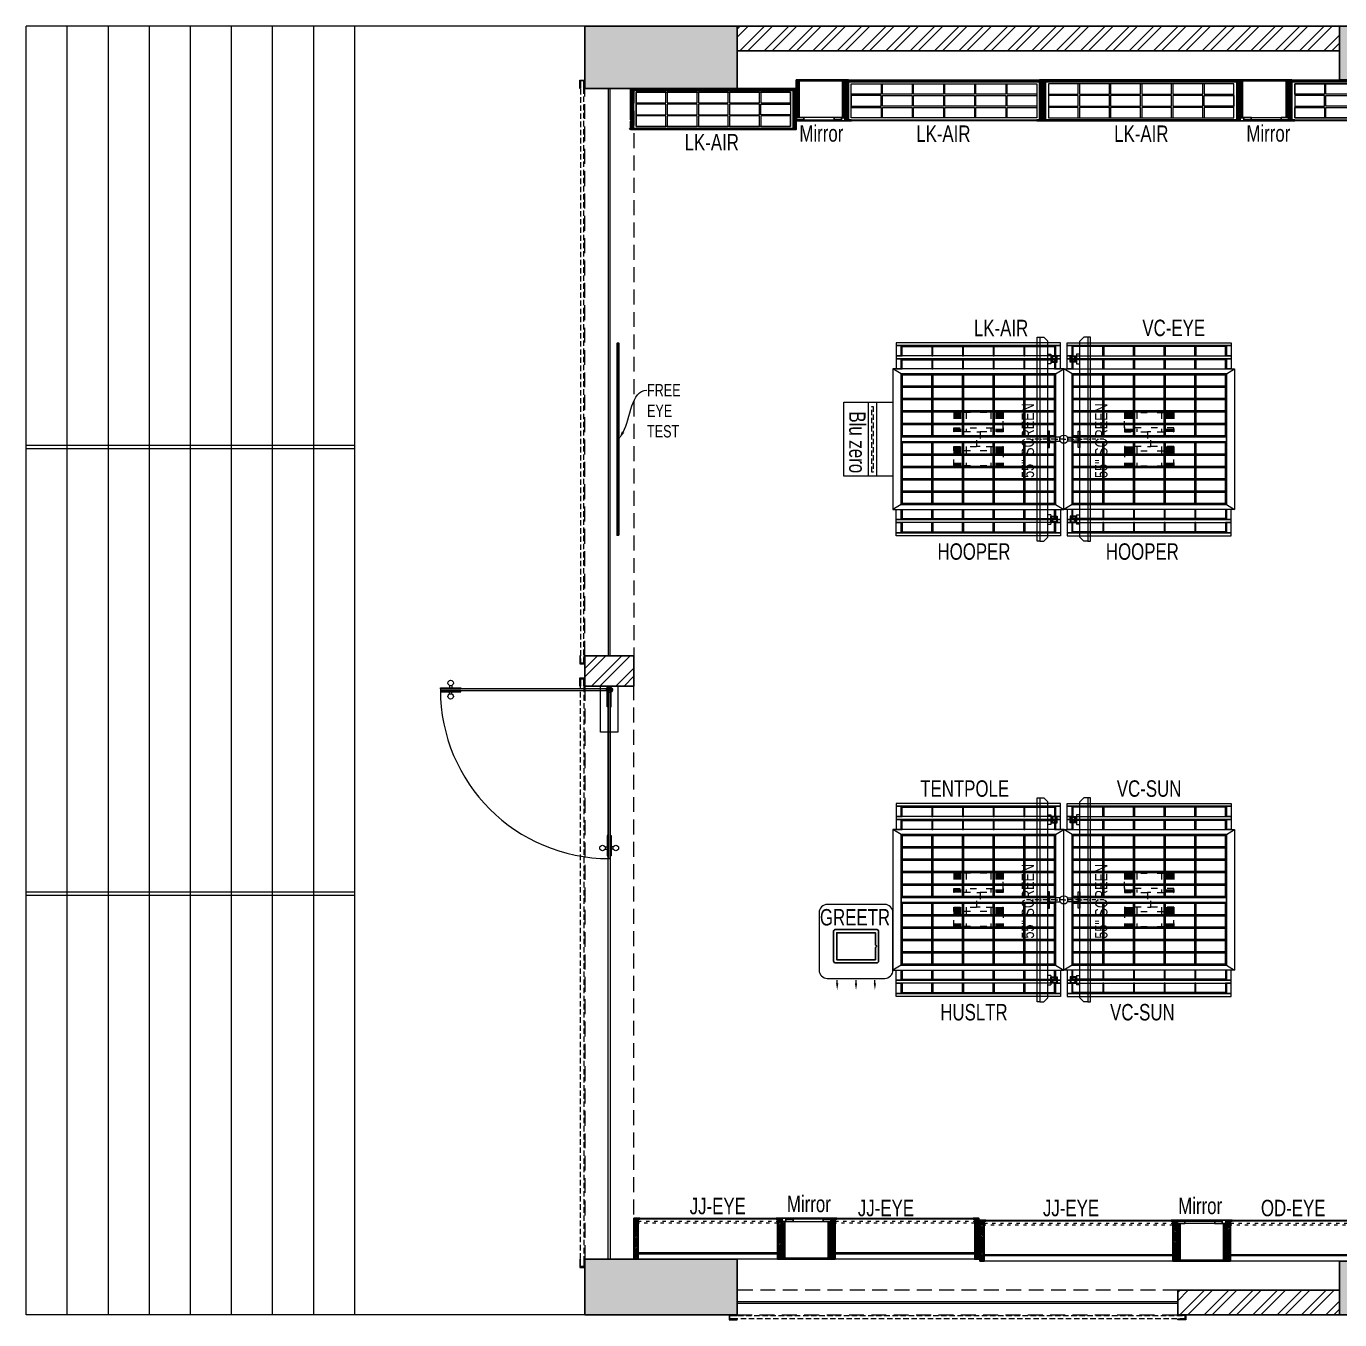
# Model space of a CAD drawing. Header units: feet. Extents: x 5433040 to 5447872, y -5283407 to -5275532.
# Drawn here: x 5433040 to 5441038, y -5283407 to -5275534 of the extents above; entities that cross this region are included whole.
import ezdxf
from ezdxf import colors
from ezdxf.entities.mleader import LeaderData, LeaderLine
from ezdxf.math import Vec2, Vec3

# ---------------------------------------------------------------- set-up
doc = ezdxf.new("R2010")
doc.units = ezdxf.units.FT
doc.header["$LTSCALE"] = 33
doc.header["$MEASUREMENT"] = 0
for name, pattern in [('a_p6_plan_L18$0$HIDDEN', [0.375, 0.25, -0.125]), ('ACAD_ISO03W100', [30, 12, -18]), ('CONTINOUS', [0]), ('D10_DASHED', [0.75, 0.5, -0.25]), ('DASHDOT2', [0.5, 0.25, -0.125, 0, -0.125]), ('HIDDENX2', [0.75, 0.5, -0.25])]:
    doc.linetypes.add(name, pattern=pattern)
for name, color, linetype, lineweight in [('A-CARPET AREA', 3, 'CONTINOUS', 0), ('A-Glazing', 4, 'Continuous', 20), ('A-shutter', 8, 'Continuous', 18), ('beam', 90, 'Continuous', 9), ('column hatch', 5, 'Continuous', 0), ('Glass-FrontGlazing', 150, 'Continuous', 20), ('Glazing', 141, 'Continuous', 15), ('LENS-DIM', 252, 'Continuous', 5), ('LENS-FURNITURE', 13, 'Continuous', 9), ('LENS-TEXT', 31, 'Continuous', 5), ('LENS_TEXT', 31, 'Continuous', 5), ('LK-EQPMT', 3, 'Continuous', 18), ('LK-FF&E FLOOR', 1, 'Continuous', 9), ('LK-FF&E WALL', 1, 'Continuous', 9), ('LK-IT', 3, 'Continuous', 18), ('LN-ELEVATION-1', 81, 'Continuous', 25), ('LN-ELEVATION-2', 103, 'Continuous', 20), ('LN-ELEVATION-3', 125, 'Continuous', 18), ('LN-ELEVATION-4', 145, 'Continuous', 13), ('LN-ELEVATION-5', 167, 'Continuous', 5), ('LN-HATCH', 251, 'Continuous', 0), ('PLANO-TXT', 252, 'Continuous', 5), ('rolling shutter', 1, 'Continuous', 5), ('Steps', 4, 'Continuous', 9)]:
    doc.layers.add(name, color=color, linetype=linetype, lineweight=lineweight)
doc.layers.add('A-WALL', color=1, linetype='Continuous')
doc.layers.add('column', color=10, linetype='Continuous')
doc.styles.add('LK TXT', font='GILC____.TTF', dxfattribs={"height": 100})
doc.styles.get("Standard").update_dxf_attribs({"font": 'GILC____.TTF'})
pattern_1 = [(225, (-828665.23, -36203.29), (74.087113, -74.087113), []), (225, (-828714.62, -36203.29), (74.087113, -74.087113), [])]
pattern_2 = [(45, (4208834.247, 1706614.74), (-4.4901280605, 4.4901280605), [])]
pattern_3 = [(45, (4209134.247, 1706614.74), (-4.4901280605, 4.4901280605), [])]
pattern_4 = [(45, (7858558.917, 3503823.203), (-4.4901280605, 4.4901280605), [])]
pattern_5 = [(45, (7858054.0837, 3504049.203), (-4.4901280605, 4.4901280605), [])]

# ---------------------------------------------------------------- blocks, each defined once
blk = doc.blocks.new('ffgd')
at = {"layer": 'LN-ELEVATION-4', "linetype": 'ACAD_ISO03W100', "ltscale": 0.1}
blk.add_lwpolyline([(0, 47.3), (0, -41.5), (-20, -41.5), (-20, 47.3)], close=True, dxfattribs=at)
at = {"layer": 'LN-ELEVATION-5', "linetype": 'ACAD_ISO03W100', "ltscale": 0.1}
for p, q in [((-159.9, 165.7), (-159.9, 47.3)), ((-159.7, 165.7), (-159.7, 47.3)), ((-159.4, 165.7), (-159.4, 47.3)), ((-159, 165.7), (-159, 47.3)), ((-158.5, 165.7), (-158.5, 47.3)), ((-157.9, 165.7), (-157.9, 47.3)), ((-157.1, 165.7), (-157.1, 47.3)), ((-156.1, 165.7), (-156.1, 47.3)), ((-154.1, 165.7), (-154.1, 47.3)), ((-151.1, 165.7), (-151.1, 47.3)), ((-146.1, 165.7), (-146.1, 47.3)), ((-141.1, 165.7), (-141.1, 47.3)), ((-135.1, 165.7), (-135.1, 47.3)), ((-128.1, 165.7), (-128.1, 47.3)), ((-120.1, 165.7), (-120.1, 47.3)), ((-111.1, 165.7), (-111.1, 47.3)), ((-102.1, 165.7), (-102.1, 47.3)), ((-85, 165.7), (-85, 47.3)), ((65, 165.7), (65, 47.3)), ((82.1, 165.7), (82.1, 47.3)), ((91.1, 165.7), (91.1, 47.3)), ((100.1, 165.7), (100.1, 47.3)), ((108.1, 165.7), (108.1, 47.3)), ((115.1, 165.7), (115.1, 47.3)), ((121.1, 165.7), (121.1, 47.3)), ((126.1, 165.7), (126.1, 47.3)), ((131.1, 165.7), (131.1, 47.3)), ((134.1, 165.7), (134.1, 47.3)), ((136.1, 165.7), (136.1, 47.3)), ((137.1, 165.7), (137.1, 47.3)), ((137.9, 165.7), (137.9, 47.3)), ((138.5, 165.7), (138.5, 47.3)), ((139, 165.7), (139, 47.3)), ((139.4, 165.7), (139.4, 47.3)), ((139.7, 165.7), (139.7, 47.3)), ((139.9, 165.7), (139.9, 47.3)), ((-159.9, -41.5), (-159.9, -159.9)), ((-159.7, -41.5), (-159.7, -159.9)), ((-159.4, -41.5), (-159.4, -159.9)), ((-159, -41.5), (-159, -159.9)), ((-158.5, -41.5), (-158.5, -159.9)), ((-157.9, -41.5), (-157.9, -159.9)), ((-157.1, -41.5), (-157.1, -159.9)), ((-156.1, -41.5), (-156.1, -159.9)), ((-154.1, -41.5), (-154.1, -159.9)), ((-151.1, -41.5), (-151.1, -159.9)), ((-146.1, -41.5), (-146.1, -159.9)), ((-141.1, -41.5), (-141.1, -159.9)), ((-135.1, -41.5), (-135.1, -159.9)), ((-128.1, -41.5), (-128.1, -159.9)), ((-120.1, -41.5), (-120.1, -159.9)), ((-111.1, -41.5), (-111.1, -159.9)), ((-102.1, -41.5), (-102.1, -159.9)), ((-85, -41.5), (-85, -159.9)), ((65, -41.5), (65, -159.9)), ((82.1, -41.5), (82.1, -159.9)), ((91.1, -41.5), (91.1, -159.9)), ((100.1, -41.5), (100.1, -159.9)), ((108.1, -41.5), (108.1, -159.9)), ((115.1, -41.5), (115.1, -159.9)), ((121.1, -41.5), (121.1, -159.9)), ((126.1, -41.5), (126.1, -159.9)), ((131.1, -41.5), (131.1, -159.9)), ((134.1, -41.5), (134.1, -159.9)), ((136.1, -41.5), (136.1, -159.9)), ((137.1, -41.5), (137.1, -159.9)), ((137.9, -41.5), (137.9, -159.9)), ((138.5, -41.5), (138.5, -159.9)), ((139, -41.5), (139, -159.9)), ((139.4, -41.5), (139.4, -159.9)), ((139.7, -41.5), (139.7, -159.9)), ((139.9, -41.5), (139.9, -159.9))]:
    blk.add_line(p, q, dxfattribs=at)
for points in [[(140, 73), (140, 165.7), (-160, 165.7), (-160, 73)], [(140, -67.1), (140, -159.9), (-160, -159.9), (-160, -67.1)]]:
    blk.add_lwpolyline(points, dxfattribs=at)
for points in [[(140, 73), (140, 47.3), (-160, 47.3), (-160, 73)], [(140, -41.5), (140, -67.1), (-160, -67.1), (-160, -41.5)]]:
    blk.add_lwpolyline(points, close=True, dxfattribs=at)
blk = doc.blocks.new('EURO 1040 x 1175')
at = {"layer": 'LN-ELEVATION-1'}
for points in [[(-470, -327.4), (470, -327.4), (470, 467.6), (-470, 467.6)], [(-470, 85.1), (470, 85.1), (470, 467.6), (-470, 467.6)], [(-283.2, 85.1), (-277.2, 85.1), (-277.2, 467.6), (-283.2, 467.6)], [(-96.4, 85.1), (-90.4, 85.1), (-90.4, 467.6), (-96.4, 467.6)], [(90.4, 85.1), (96.4, 85.1), (96.4, 467.6), (90.4, 467.6)], [(277.2, 85.1), (283.2, 85.1), (283.2, 467.6), (277.2, 467.6)], [(-470, 386.6), (-283.2, 386.6), (-283.2, 392.6), (-470, 392.6)], [(-277.2, 386.6), (-96.4, 386.6), (-96.4, 392.6), (-277.2, 392.6)], [(-90.4, 386.6), (90.4, 386.6), (90.4, 392.6), (-90.4, 392.6)], [(96.4, 386.6), (277.2, 386.6), (277.2, 392.6), (96.4, 392.6)], [(283.2, 386.6), (470, 386.6), (470, 392.6), (283.2, 392.6)], [(-470, 311.2), (-283.2, 311.2), (-283.2, 317.2), (-470, 317.2)], [(-470, 235.8), (-283.2, 235.8), (-283.2, 241.8), (-470, 241.8)], [(-277.2, 311.2), (-96.4, 311.2), (-96.4, 317.2), (-277.2, 317.2)], [(-277.2, 235.8), (-96.4, 235.8), (-96.4, 241.8), (-277.2, 241.8)], [(-90.4, 311.2), (90.4, 311.2), (90.4, 317.2), (-90.4, 317.2)], [(-90.4, 235.8), (90.4, 235.8), (90.4, 241.8), (-90.4, 241.8)], [(96.4, 311.2), (277.2, 311.2), (277.2, 317.2), (96.4, 317.2)], [(96.4, 235.8), (277.2, 235.8), (277.2, 241.8), (96.4, 241.8)], [(283.2, 311.2), (470, 311.2), (470, 317.2), (283.2, 317.2)], [(283.2, 235.8), (470, 235.8), (470, 241.8), (283.2, 241.8)], [(-470, 160.4), (-283.2, 160.4), (-283.2, 166.4), (-470, 166.4)], [(-277.2, 160.4), (-96.4, 160.4), (-96.4, 166.4), (-277.2, 166.4)], [(-90.4, 160.4), (90.4, 160.4), (90.4, 166.4), (-90.4, 166.4)], [(96.4, 160.4), (277.2, 160.4), (277.2, 166.4), (96.4, 166.4)], [(283.2, 160.4), (470, 160.4), (470, 166.4), (283.2, 166.4)], [(-470, 85.1), (470, 85.1), (470, 55.1), (-470, 55.1)], [(-470, 55.1), (470, 55.1), (470, -327.4), (-470, -327.4)], [(-283.2, 55.1), (-277.2, 55.1), (-277.2, -327.4), (-283.2, -327.4)], [(-96.4, 55.1), (-90.4, 55.1), (-90.4, -327.4), (-96.4, -327.4)], [(90.4, 55.1), (96.4, 55.1), (96.4, -327.4), (90.4, -327.4)], [(277.2, 55.1), (283.2, 55.1), (283.2, -327.4), (277.2, -327.4)], [(-470, -20.3), (-283.2, -20.3), (-283.2, -26.3), (-470, -26.3)], [(-277.2, -20.3), (-96.4, -20.3), (-96.4, -26.3), (-277.2, -26.3)], [(-90.4, -20.3), (90.4, -20.3), (90.4, -26.3), (-90.4, -26.3)], [(96.4, -20.3), (277.2, -20.3), (277.2, -26.3), (96.4, -26.3)], [(283.2, -20.3), (470, -20.3), (470, -26.3), (283.2, -26.3)], [(-470, -95.7), (-283.2, -95.7), (-283.2, -101.7), (-470, -101.7)], [(-277.2, -95.7), (-96.4, -95.7), (-96.4, -101.7), (-277.2, -101.7)], [(-90.4, -95.7), (90.4, -95.7), (90.4, -101.7), (-90.4, -101.7)], [(96.4, -95.7), (277.2, -95.7), (277.2, -101.7), (96.4, -101.7)], [(283.2, -95.7), (470, -95.7), (470, -101.7), (283.2, -101.7)], [(-470, -171.1), (-283.2, -171.1), (-283.2, -177.1), (-470, -177.1)], [(-277.2, -171.1), (-96.4, -171.1), (-96.4, -177.1), (-277.2, -177.1)], [(-90.4, -171.1), (90.4, -171.1), (90.4, -177.1), (-90.4, -177.1)], [(96.4, -171.1), (277.2, -171.1), (277.2, -177.1), (96.4, -177.1)], [(283.2, -171.1), (470, -171.1), (470, -177.1), (283.2, -177.1)], [(-470, -246.4), (-283.2, -246.4), (-283.2, -252.4), (-470, -252.4)], [(-277.2, -246.4), (-96.4, -246.4), (-96.4, -252.4), (-277.2, -252.4)], [(-90.4, -246.4), (90.4, -246.4), (90.4, -252.4), (-90.4, -252.4)], [(96.4, -246.4), (277.2, -246.4), (277.2, -252.4), (96.4, -252.4)], [(283.2, -246.4), (470, -246.4), (470, -252.4), (283.2, -252.4)]]:
    blk.add_lwpolyline(points, close=True, dxfattribs=at)
for points in [[(-283.2, 461.6), (-464, 461.6), (-464, 317.2)], [(-96.4, 461.6), (-277.2, 461.6)], [(90.4, 461.6), (-90.4, 461.6)], [(277.2, 461.6), (96.4, 461.6)], [(464, 317.2), (464, 461.6), (283.2, 461.6)], [(-464, 311.2), (-464, 241.8)], [(464, 241.8), (464, 311.2)], [(-464, 235.8), (-464, 166.4)], [(-464, 160.4), (-464, 91.1), (-283.2, 91.1)], [(283.2, 91.1), (464, 91.1), (464, 160.4)], [(464, 166.4), (464, 235.8)], [(-277.2, 91.1), (-96.4, 91.1)], [(-90.4, 91.1), (90.4, 91.1)], [(96.4, 91.1), (277.2, 91.1)], [(-464, -20.3), (-464, 49.1), (-283.2, 49.1)], [(-277.2, 49.1), (-96.4, 49.1)], [(-90.4, 49.1), (90.4, 49.1)], [(96.4, 49.1), (277.2, 49.1)], [(283.2, 49.1), (464, 49.1), (464, -20.3)], [(-464, -95.7), (-464, -26.3)], [(464, -26.3), (464, -95.7)], [(-464, -171.1), (-464, -101.7)], [(464, -101.7), (464, -171.1)], [(-283.2, -321.4), (-464, -321.4), (-464, -177.1)], [(464, -177.1), (464, -321.4), (283.2, -321.4)], [(-96.4, -321.4), (-277.2, -321.4)], [(90.4, -321.4), (-90.4, -321.4)], [(277.2, -321.4), (96.4, -321.4)]]:
    blk.add_lwpolyline(points, dxfattribs=at)
at = {"layer": 'LN-ELEVATION-2'}
blk.add_lwpolyline([(-520, -357.4), (520, -357.4), (520, 497.6), (-520, 497.6)], close=True, dxfattribs=at)
for points in [[(-470, 467.6), (-520, 497.6)], [(470, 467.6), (520, 497.6)], [(-470, -327.4), (-520, -357.4)], [(470, -327.4), (520, -357.4)]]:
    blk.add_lwpolyline(points, dxfattribs=at)
at = {"layer": 'LN-ELEVATION-3'}
for points in [[(-500, 559.6), (500, 559.6), (500, 577.6), (-500, 577.6)], [(-500, 497.6), (-470, 497.6), (-470, 559.6), (-500, 559.6)], [(470, 497.6), (500, 497.6), (500, 559.6), (470, 559.6)], [(-500, -357.4), (-470, -357.4), (-470, -419.4), (-500, -419.4)], [(470, -357.4), (500, -357.4), (500, -419.4), (470, -419.4)], [(-500, -419.4), (500, -419.4), (500, -437.4), (-500, -437.4)]]:
    blk.add_lwpolyline(points, close=True, dxfattribs=at)
at = {"layer": 'LN-ELEVATION-4'}
for points in [[(-500, 639.6), (500, 639.6), (500, 657.6), (-500, 657.6)], [(-500, 577.6), (-470, 577.6), (-470, 639.6), (-500, 639.6)], [(470, 577.6), (500, 577.6), (500, 639.6), (470, 639.6)], [(-470, 497.6), (-464, 497.6), (-464, 559.6), (-470, 559.6)], [(-464, 553.6), (-283.2, 553.6), (-283.2, 559.6), (-464, 559.6)], [(-283.2, 497.6), (-277.2, 497.6), (-277.2, 559.6), (-283.2, 559.6)], [(-277.2, 553.6), (-96.4, 553.6), (-96.4, 559.6), (-277.2, 559.6)], [(-96.4, 497.6), (-90.4, 497.6), (-90.4, 559.6), (-96.4, 559.6)], [(-90.4, 553.6), (90.4, 553.6), (90.4, 559.6), (-90.4, 559.6)], [(90.4, 497.6), (96.4, 497.6), (96.4, 559.6), (90.4, 559.6)], [(96.4, 553.6), (277.2, 553.6), (277.2, 559.6), (96.4, 559.6)], [(277.2, 497.6), (283.2, 497.6), (283.2, 559.6), (277.2, 559.6)], [(283.2, 553.6), (464, 553.6), (464, 559.6), (283.2, 559.6)], [(464, 497.6), (470, 497.6), (470, 559.6), (464, 559.6)], [(-470, -357.4), (-464, -357.4), (-464, -419.4), (-470, -419.4)], [(-283.2, -357.4), (-277.2, -357.4), (-277.2, -419.4), (-283.2, -419.4)], [(-96.4, -357.4), (-90.4, -357.4), (-90.4, -419.4), (-96.4, -419.4)], [(90.4, -357.4), (96.4, -357.4), (96.4, -419.4), (90.4, -419.4)], [(277.2, -357.4), (283.2, -357.4), (283.2, -419.4), (277.2, -419.4)], [(464, -357.4), (470, -357.4), (470, -419.4), (464, -419.4)], [(-500, -437.4), (-470, -437.4), (-470, -499.4), (-500, -499.4)], [(-464, -413.4), (-283.2, -413.4), (-283.2, -419.4), (-464, -419.4)], [(-277.2, -413.4), (-96.4, -413.4), (-96.4, -419.4), (-277.2, -419.4)], [(-90.4, -413.4), (90.4, -413.4), (90.4, -419.4), (-90.4, -419.4)], [(96.4, -413.4), (277.2, -413.4), (277.2, -419.4), (96.4, -419.4)], [(283.2, -413.4), (464, -413.4), (464, -419.4), (283.2, -419.4)], [(470, -437.4), (500, -437.4), (500, -499.4), (470, -499.4)], [(-500, -499.4), (500, -499.4), (500, -517.4), (-500, -517.4)]]:
    blk.add_lwpolyline(points, close=True, dxfattribs=at)
at = {"layer": 'LN-ELEVATION-5'}
for points in [[(-470, 577.6), (-464, 577.6), (-464, 639.6), (-470, 639.6)], [(-464, 633.6), (-283.2, 633.6), (-283.2, 639.6), (-464, 639.6)], [(-283.2, 577.6), (-277.2, 577.6), (-277.2, 639.6), (-283.2, 639.6)], [(-277.2, 633.6), (-96.4, 633.6), (-96.4, 639.6), (-277.2, 639.6)], [(-96.4, 577.6), (-90.4, 577.6), (-90.4, 639.6), (-96.4, 639.6)], [(-90.4, 633.6), (90.4, 633.6), (90.4, 639.6), (-90.4, 639.6)], [(90.4, 577.6), (96.4, 577.6), (96.4, 639.6), (90.4, 639.6)], [(96.4, 633.6), (277.2, 633.6), (277.2, 639.6), (96.4, 639.6)], [(277.2, 577.6), (283.2, 577.6), (283.2, 639.6), (277.2, 639.6)], [(283.2, 633.6), (464, 633.6), (464, 639.6), (283.2, 639.6)], [(464, 577.6), (470, 577.6), (470, 639.6), (464, 639.6)], [(-470, -437.4), (-464, -437.4), (-464, -499.4), (-470, -499.4)], [(-283.2, -437.4), (-277.2, -437.4), (-277.2, -499.4), (-283.2, -499.4)], [(-96.4, -437.4), (-90.4, -437.4), (-90.4, -499.4), (-96.4, -499.4)], [(90.4, -437.4), (96.4, -437.4), (96.4, -499.4), (90.4, -499.4)], [(277.2, -437.4), (283.2, -437.4), (283.2, -499.4), (277.2, -499.4)], [(464, -437.4), (470, -437.4), (470, -499.4), (464, -499.4)], [(-464, -493.4), (-283.2, -493.4), (-283.2, -499.4), (-464, -499.4)], [(-277.2, -493.4), (-96.4, -493.4), (-96.4, -499.4), (-277.2, -499.4)], [(-90.4, -493.4), (90.4, -493.4), (90.4, -499.4), (-90.4, -499.4)], [(96.4, -493.4), (277.2, -493.4), (277.2, -499.4), (96.4, -499.4)], [(283.2, -493.4), (464, -493.4), (464, -499.4), (283.2, -499.4)]]:
    blk.add_lwpolyline(points, close=True, dxfattribs=at)
at = {"layer": 'LENS-DIM'}
blk.add_blockref('ffgd', (10, 67.1), dxfattribs=at)
blk = doc.blocks.new('GREETR 450x450')
at = {"layer": 'LN-ELEVATION-1', "linetype": 'ByBlock', "lineweight": -2}
for p, q in [((481.3, 339.7), (461, 339.7)), ((481.3, 225), (461, 225)), ((481.3, 110.3), (461, 110.3))]:
    blk.add_line(p, q, dxfattribs=at)
at = {"layer": 'LN-ELEVATION-1'}
for points in [[(355.5, 98.3), (355.5, 352.3, 0.414214), (345.5, 362.3), (163.5, 362.3, 0.414214), (153.5, 352.3), (153.5, 98.3, 0.414214), (163.5, 88.3), (345.5, 88.3, 0.414214)], [(264, 342.8), (336.5, 342.8), (336.5, 107.8), (172.5, 107.8), (172.5, 342.8), (245, 342.8, 0.327538), (246.9, 344.2, -0.733799), (262.1, 344.2, 0.327538)]]:
    blk.add_lwpolyline(points, format="xyb", close=True, dxfattribs=at)
at = {"layer": 'LN-ELEVATION-1', "linetype": 'ByBlock', "lineweight": -2}
for points in [[(481.3, 346.4), (481.3, 333.1), (521.3, 339.7)], [(481.3, 231.7), (481.3, 218.3), (521.3, 225)], [(481.3, 116.9), (481.3, 103.6), (521.3, 110.3)]]:
    blk.add_solid(points, dxfattribs=at)
at = {"layer": 'LN-ELEVATION-2'}
blk.add_lwpolyline([(50, 0), (400, 0, 0.414214), (450, 50), (450, 400, 0.414214), (400, 450), (50, 450, 0.414214), (0, 400), (0, 50, 0.414214)], format="xyb", close=True, dxfattribs=at)
at = {"layer": 'LENS-TEXT', "color": 0, "linetype": 'Continuous', "ltscale": 3, "insert": (78.9, 218.7), "char_height": 100, "attachment_point": 5, "rotation": 90, "style": 'LK TXT'}
blk.add_mtext_dynamic_manual_height_columns('GREETR', width=353.056, gutter_width=0.5, heights=[0], dxfattribs=at)
blk = doc.blocks.new('BLUE ZERO')
at = {"layer": 'LENS-FURNITURE', "ltscale": 0.5}
for points in [[(86206.7, 120883.4), (86206.7, 120433.4), (85906.7, 120433.4), (85906.7, 120883.4)], [(86106.7, 120883.4), (86106.7, 120433.4), (86056.7, 120433.4), (86056.7, 120883.4)]]:
    blk.add_lwpolyline(points, close=True, dxfattribs=at)
at = {"layer": 'LENS-FURNITURE', "linetype": 'D10_DASHED', "ltscale": 2}
blk.add_lwpolyline([(86085.7, 120858.4), (86085.7, 120458.4), (86077.7, 120458.4), (86077.7, 120858.4)], close=True, dxfattribs=at)
blk = doc.blocks.new('55INCH')
at = {"layer": 'LK-EQPMT', "ltscale": 12}
for p, q in [((2111558.8, 1135690.5), (2111583.2, 1135690.5)), ((2111583.2, 1135690.5), (2111607.7, 1135666)), ((2111607.7, 1134473.9), (2111607.7, 1135666)), ((2111607.7, 1135587.9), (2111627.2, 1135587.9)), ((2111627.2, 1135587.9), (2111627.2, 1135529.3)), ((2111627.2, 1135529.3), (2111607.7, 1135529.3)), ((2111627.2, 1134610.6), (2111607.7, 1134610.6)), ((2111627.2, 1134610.6), (2111627.2, 1134552)), ((2111607.7, 1134552), (2111627.2, 1134552)), ((2111558.8, 1134449.5), (2111583.2, 1134449.5)), ((2111583.2, 1134449.5), (2111607.7, 1134473.9))]:
    blk.add_line(p, q, dxfattribs=at)
at = {"layer": 'LK-EQPMT'}
for p, q in [((2111661.6, 1135543.3), (2111631, 1135573.9)), ((2111661.6, 1135573.9), (2111631, 1135543.3)), ((2111661.6, 1134597.1), (2111631, 1134566.5))]:
    blk.add_line(p, q, dxfattribs=at)
at = {"layer": 'LK-EQPMT', "ltscale": 12}
blk.add_lwpolyline([(2111542.6, 1135690.5), (2111558.8, 1135690.5), (2111558.8, 1134449.5), (2111542.6, 1134449.5)], close=True, dxfattribs=at)
at = {"layer": 'LK-EQPMT'}
for points in [[(2111627.2, 1135577.7), (2111627.2, 1135539.5), (2111665.4, 1135539.5), (2111665.4, 1135577.7)], [(2111631, 1135573.9), (2111631, 1135543.3), (2111661.6, 1135543.3), (2111661.6, 1135573.9)], [(2111627.2, 1134562.7), (2111627.2, 1134600.9), (2111665.4, 1134600.9), (2111665.4, 1134562.7)], [(2111631, 1134566.5), (2111631, 1134597.1), (2111661.6, 1134597.1), (2111661.6, 1134566.5)]]:
    blk.add_lwpolyline(points, close=True, dxfattribs=at)
blk = doc.blocks.new('*U52')
at = {"layer": 'A-shutter', "color": 5, "ltscale": 10}
for points in [[(41034035, -1561539.2), (41034035, -1561544.2), (41033990, -1561544.2), (41033990, -1561564.2), (41034035, -1561564.2), (41034035, -1561569.2), (41033985, -1561569.2), (41033985, -1561539.2)], [(41037524, -1561539.2), (41037524, -1561544.2), (41037569, -1561544.2), (41037569, -1561564.2), (41037524, -1561564.2), (41037524, -1561569.2), (41037574, -1561569.2), (41037574, -1561539.2)]]:
    blk.add_lwpolyline(points, close=True, dxfattribs=at)
at = {"layer": 'A-shutter', "color": 5, "linetype": 'HIDDENX2', "ltscale": 2}
blk.add_lwpolyline([(41033990, -1561544.2), (41033990, -1561564.2), (41037569, -1561564.2), (41037569, -1561544.2)], close=True, dxfattribs=at)
blk = doc.blocks.new('*U53')
at = {"layer": 'A-shutter', "color": 5, "ltscale": 10}
for points in [[(41034071, -1561539.2), (41034071, -1561544.2), (41034026, -1561544.2), (41034026, -1561564.2), (41034071, -1561564.2), (41034071, -1561569.2), (41034021, -1561569.2), (41034021, -1561539.2)], [(41037524, -1561539.2), (41037524, -1561544.2), (41037569, -1561544.2), (41037569, -1561564.2), (41037524, -1561564.2), (41037524, -1561569.2), (41037574, -1561569.2), (41037574, -1561539.2)]]:
    blk.add_lwpolyline(points, close=True, dxfattribs=at)
at = {"layer": 'A-shutter', "color": 5, "linetype": 'HIDDENX2', "ltscale": 2}
blk.add_lwpolyline([(41034026, -1561544.2), (41034026, -1561564.2), (41037569, -1561564.2), (41037569, -1561544.2)], close=True, dxfattribs=at)
blk = doc.blocks.new('*U54')
at = {"layer": 'A-shutter', "color": 5, "ltscale": 10}
for points in [[(41034035, -1561539.2), (41034035, -1561544.2), (41033990, -1561544.2), (41033990, -1561564.2), (41034035, -1561564.2), (41034035, -1561569.2), (41033985, -1561569.2), (41033985, -1561539.2)], [(41036717, -1561539.2), (41036717, -1561544.2), (41036762, -1561544.2), (41036762, -1561564.2), (41036717, -1561564.2), (41036717, -1561569.2), (41036767, -1561569.2), (41036767, -1561539.2)]]:
    blk.add_lwpolyline(points, close=True, dxfattribs=at)
at = {"layer": 'A-shutter', "color": 5, "linetype": 'HIDDENX2', "ltscale": 2}
blk.add_lwpolyline([(41033990, -1561544.2), (41033990, -1561564.2), (41036762, -1561564.2), (41036762, -1561544.2)], close=True, dxfattribs=at)
blk = doc.blocks.new('A$C45bd8f26')
at = {"layer": 'column hatch'}
h = blk.add_hatch(color=8, dxfattribs=at)
h.dxf.hatch_style = 1
h.paths.add_polyline_path([(14831.3, 7517), (14831.3, 7843), (13949, 7843), (13949, 7517)])
h.paths.add_polyline_path([(14831.3, 0), (14831.3, 931), (14508.3, 931), (14508.3, 0)])
h.paths.add_polyline_path([(8931, 0), (8931, 150), (8931, 326), (7997, 326), (7997, 150), (7996.7, 150), (7996.7, 0), (8045, 0)])
h.paths.add_polyline_path([(8963, 7517), (8963, 7843), (7997, 7843), (7997, 7517)])
h.paths.add_polyline_path([(4329, 7465), (4329, 7843), (3400, 7843), (3400, 7465)])
h.paths.add_polyline_path([(4308.1, 0), (4329, 1.2), (4329, 338), (3400, 338), (3400, 289), (3400, 0)])
at = {"layer": 'LN-HATCH'}
h = blk.add_hatch(dxfattribs=at)
h.set_pattern_fill('ANSI32', color=256, scale=11, angle=180)
h.set_pattern_definition(pattern_1)
h.paths.add_polyline_path([(10137.3, 0), (10137.3, 150), (8931, 150), (8931, 0)])
h.paths.add_polyline_path([(7997, 7693), (7997, 7843), (4329, 7843), (4329, 7693)])
h.paths.add_polyline_path([(13949, 7693), (13949, 7843), (8963, 7843), (8963, 7693)])
h.paths.add_polyline_path([(14831.3, 931), (14831.3, 7517), (14681.3, 7517), (14681.3, 931)])
h.paths.add_polyline_path([(14508.3, 0), (14508.3, 150), (13133.3, 150), (13133.3, 0)])
h = blk.add_hatch(dxfattribs=at)
h.set_pattern_fill('ANSI32', color=256, scale=11, angle=180)
h.set_pattern_definition(pattern_1)
h.paths.add_polyline_path([(3700, 3827), (3400, 3827), (3400, 4012), (3700, 4012)])
h = blk.add_hatch(dxfattribs=at)
h.set_pattern_fill('ANSI32', color=256, scale=11, angle=180)
h.set_pattern_definition(pattern_1)
h.paths.add_polyline_path([(7996.7, 0), (7996.7, 150), (7011, 150), (7011, 0)])
at = {"layer": 'A-WALL'}
for p, q in [((4329, 7843), (7997, 7843)), ((4329, 7693), (7997, 7693)), ((7997, 150), (7011, 150)), ((7011, 150), (7011, 0)), ((8045, 0), (7011, 0))]:
    blk.add_line(p, q, dxfattribs=at)
blk.add_lwpolyline([(3700, 3827), (3400, 3827), (3400, 4012), (3700, 4012)], close=True, dxfattribs=at)
at = {"layer": 'beam', "linetype": 'a_p6_plan_L18$0$HIDDEN', "lineweight": 5, "ltscale": 11}
for points in [[(3700, 4012), (3400, 4012), (3400, 7465), (3700, 7465)], [(3700, 3827), (3400, 3827), (3400, 338), (3700, 338)], [(7011, 150), (4329, 150), (4329, 0), (7011, 0)]]:
    blk.add_lwpolyline(points, close=True, dxfattribs=at)
at = {"layer": 'column'}
blk.add_line((3400, 0), (4329, 0), dxfattribs=at)
for points in [[(3400, 7693), (3400, 7843), (3400, 7465), (4329, 7465), (4329, 7843), (3400, 7843)], [(8963, 7843), (7997, 7843), (7997, 7517), (8963, 7517), (8963, 7843)], [(7997, 0), (8931, 0), (8931, 150), (8931, 326), (7997, 326), (7997, 150), (7996.7, 150), (7996.7, 0)]]:
    blk.add_lwpolyline(points, dxfattribs=at)
blk.add_lwpolyline([(3400, 0), (4329, 0), (4329, 338), (3400, 338)], close=True, dxfattribs=at)
at = {"layer": 'Steps'}
for p, q in [((0, 0), (0, 7843)), ((2000, 7843), (0, 7843)), ((250, 0), (250, 7843)), ((500, 0), (500, 7843)), ((750, 0), (750, 7843)), ((1000, 0), (1000, 7843)), ((1250, 0), (1250, 7843)), ((1500, 0), (1500, 7843)), ((1750, 0), (1750, 7843)), ((2000, 0), (2000, 7843)), ((3400, 7843), (2000, 7843)), ((2000, 5291.5), (0, 5291.5)), ((2000, 5271.5), (0, 5271.5)), ((2000, 2571.5), (0, 2571.5)), ((2000, 2551.5), (0, 2551.5)), ((2000, 0), (0, 0)), ((3400, 0), (2000, 0))]:
    blk.add_line(p, q, dxfattribs=at)
at = {"layer": 'rolling shutter', "color": 2, "rotation": 270}
blk.add_blockref('*U53', (1564939.2, 41041536), dxfattribs=at)
at = {"layer": 'rolling shutter', "color": 2, "xscale": -1}
for name, p, rotation in [('*U52', (1564939.2, -41033697), 270), ('*U54', (-41029706, -1561569.2), 180)]:
    blk.add_blockref(name, p, dxfattribs=dict(at, rotation=rotation))
blk = doc.blocks.new('MIRROR')
at = {"layer": 'LN-HATCH', "ltscale": 0.5}
h = blk.add_hatch(dxfattribs=at)
h.set_pattern_fill('ANSI31', color=256, scale=2)
h.set_pattern_definition([(45, (4060433.7416, 1708720.787), (-4.4901280605, 4.4901280605), [])])
h.paths.add_polyline_path([(212.9, 101.3), (230.9, 101.3), (230.9, -127.7), (212.9, -127.7)])
h.paths.add_polyline_path([(230.9, 95.3), (494.9, 95.3), (494.9, 101.3), (230.9, 101.3)])
h.paths.add_polyline_path([(512.9, 101.3), (494.9, 101.3), (494.9, -127.7), (512.9, -127.7)])
at = {"layer": 'Defpoints'}
blk.add_lwpolyline([(512.9, 101.3), (212.9, 101.3), (212.9, -148.7), (512.9, -148.7)], close=True, dxfattribs=at)
at = {"layer": 'LN-ELEVATION-1'}
for points in [[(212.9, 101.3), (230.9, 101.3), (230.9, -127.7), (212.9, -127.7)], [(230.9, 95.3), (494.9, 95.3), (494.9, 101.3), (230.9, 101.3)], [(512.9, 101.3), (494.9, 101.3), (494.9, -127.7), (512.9, -127.7)], [(259.9, -141.7), (259.9, -127.7), (214.9, -127.7), (214.9, -148.7), (223.9, -148.7), (223.9, -147.2), (216.4, -147.2), (216.4, -141.7)], [(442.9, -141.7), (442.9, -127.7), (487.9, -127.7), (487.9, -148.7), (478.9, -148.7), (478.9, -147.2), (486.4, -147.2), (486.4, -141.7)], [(504.9, -148.7), (504.9, -147.2), (509.4, -147.2), (509.4, -129.2), (487.9, -129.2), (487.9, -127.7), (510.9, -127.7), (510.9, -148.7)]]:
    blk.add_lwpolyline(points, close=True, dxfattribs=at)
at = {"layer": 'LN-ELEVATION-2', "color": 4, "lineweight": 0}
blk.add_lwpolyline([(216.4, -141.7), (486.4, -141.7), (486.4, -147.2), (216.4, -147.2)], close=True, dxfattribs=at)
at = {"layer": 'LN-ELEVATION-2'}
blk.add_lwpolyline([(259.9, -141.7), (442.9, -141.7), (442.9, -127.7), (259.9, -127.7)], close=True, dxfattribs=at)
at = {"layer": 'LN-ELEVATION-4', "ltscale": 0.5}
blk.add_line((478.9, -148.7), (223.9, -148.7), dxfattribs=at)
blk = doc.blocks.new('JJ 900')
at = {"layer": 'LN-HATCH', "ltscale": 0.5}
h = blk.add_hatch(dxfattribs=at)
h.set_pattern_fill('ANSI31', color=256, scale=50)
h.paths.add_polyline_path([(-911.8, 0), (-911.8, -190), (-905.8, -190), (-905.8, -200), (-911.8, -200), (-911.8, -244), (-886.8, -244), (-886.8, 0)])
h = blk.add_hatch(dxfattribs=at)
h.set_pattern_fill('ANSI31', color=256, scale=2)
h.set_pattern_definition(pattern_2)
h.paths.add_polyline_path([(-11.8, 0), (-11.8, -190), (-17.8, -190), (-17.8, -200), (-11.8, -200), (-11.8, -244), (-36.8, -244), (-36.8, 0)])
h = blk.add_hatch(dxfattribs=at)
h.set_pattern_fill('ANSI31', color=256, scale=2)
h.set_pattern_definition(pattern_3)
h.paths.add_polyline_path([(-36.8, -40), (-886.8, -40), (-886.8, -34), (-36.8, -34)])
h = blk.add_hatch(dxfattribs=at)
h.set_pattern_fill('ANSI31', color=256, scale=2)
h.set_pattern_definition(pattern_3)
h.paths.add_polyline_path([(-876.8, -244), (-876.8, -250), (-911.8, -250), (-911.8, -244)])
h = blk.add_hatch(dxfattribs=at)
h.set_pattern_fill('ANSI31', color=256, scale=2)
h.set_pattern_definition(pattern_2)
h.paths.add_polyline_path([(-46.8, -244), (-46.8, -250), (-11.8, -250), (-11.8, -244)])
at = {"layer": 'LN-ELEVATION-1', "ltscale": 0.5}
for points in [[(-911.8, 0), (-911.8, -190), (-905.8, -190), (-905.8, -200), (-911.8, -200), (-911.8, -244), (-886.8, -244), (-886.8, 0)], [(-11.8, 0), (-11.8, -190), (-17.8, -190), (-17.8, -200), (-11.8, -200), (-11.8, -244), (-36.8, -244), (-36.8, 0)], [(-36.8, -40), (-886.8, -40), (-886.8, -34), (-36.8, -34)], [(-876.8, -244), (-876.8, -250), (-911.8, -250), (-911.8, -244)], [(-46.8, -244), (-46.8, -250), (-11.8, -250), (-11.8, -244)]]:
    blk.add_lwpolyline(points, close=True, dxfattribs=at)
at = {"layer": 'LN-ELEVATION-3', "ltscale": 0.5}
for p, q in [((-886.8, 0), (-36.8, 0)), ((-876.8, -244), (-46.8, -244)), ((-46.8, -250), (-876.8, -250))]:
    blk.add_line(p, q, dxfattribs=at)
at = {"layer": 'LN-ELEVATION-4', "linetype": 'ACAD_ISO03W100', "ltscale": 0.05}
blk.add_lwpolyline([(-886.8, -220), (-36.8, -220), (-36.8, -232), (-886.8, -232)], close=True, dxfattribs=at)
blk = doc.blocks.new('Entrance Door')
at = {"layer": 'Glazing', "ltscale": 111}
blk.add_hatch(color=256, dxfattribs=at).paths.add_polyline_path([(18, -34.8), (18, -1235), (30, -1235), (30, -34.8)])
at = {"layer": 'Glazing'}
for p, q in [((30, -54.2), (18, -66.2)), ((1117.8, -31.3), (1117.8, -54.3)), ((1117.8, -89.2), (1117.8, -66.3)), ((1132.8, -31.3), (1132.8, -54.3)), ((1132.8, -89.2), (1132.8, -66.3))]:
    blk.add_line(p, q, dxfattribs=at)
at = {"layer": 'Glazing', "ltscale": 44}
for p, q in [((-4.9, -1156.3), (18, -1156.3)), ((-4.9, -1171.3), (18, -1171.3)), ((52.9, -1156.3), (30, -1156.3)), ((52.9, -1171.3), (30, -1171.3))]:
    blk.add_line(p, q, dxfattribs=at)
at = {"layer": 'Glazing'}
for points in [[(320, -120.5), (0, -120.5), (0, 0), (320, 0)], [(0, -54.2), (142.5, -54.2), (142.5, -46.8), (0, -46.8)], [(0, -66.2), (142.5, -66.2), (142.5, -73.7), (0, -73.7)], [(1180.8, -54.3), (1038.3, -54.3), (1038.3, -46.8), (1180.8, -46.8)], [(1180.8, -66.3), (1038.3, -66.3), (1038.3, -73.8), (1180.8, -73.8)]]:
    blk.add_lwpolyline(points, close=True, dxfattribs=at)
at = {"layer": 'Glazing', "ltscale": 222}
blk.add_lwpolyline([(-1.5, -66.2), (1198.8, -66.2), (1198.8, -54.2), (-1.5, -54.2)], close=True, dxfattribs=at)
at = {"layer": 'Glazing', "ltscale": 111}
blk.add_lwpolyline([(18, -34.8), (18, -1235), (30, -1235), (30, -34.8)], close=True, dxfattribs=at)
at = {"layer": 'Glazing', "ltscale": 44}
for points in [[(18, -1092.5), (18, -1235), (10.5, -1235), (10.5, -1092.5)], [(30, -1092.5), (30, -1235), (37.5, -1235), (37.5, -1092.5)]]:
    blk.add_lwpolyline(points, close=True, dxfattribs=at)
at = {"layer": 'Glazing'}
for centre, radius in [((1125.3, -13.9), 19), ((24, -58.7), 19.8), ((1125.3, -106.6), 19)]:
    blk.add_circle(centre, radius, dxfattribs=at)
at = {"layer": 'Glazing', "ltscale": 44}
for centre in [(-22.4, -1163.8), (70.4, -1163.8)]:
    blk.add_circle(centre, 19, dxfattribs=at)
at = {"layer": 'Glazing', "ltscale": 222}
blk.add_arc((24, -60.2), 1174.8, 270, 359.99955, dxfattribs=at)
blk = doc.blocks.new('VC 1010')
at = {"layer": 'LN-HATCH', "ltscale": 0.5}
h = blk.add_hatch(dxfattribs=at)
h.set_pattern_fill('ANSI31', color=256, scale=2)
h.set_pattern_definition([(45, (3761554.586, 1795022.936), (-4.490128061, 4.490128061), [])])
h.paths.add_polyline_path([(-505.2, 24), (-505.2, -166), (-499.2, -166), (-499.2, -176), (-505.2, -176), (-505.2, -220), (-487.2, -220), (-487.2, 24)])
h = blk.add_hatch(dxfattribs=at)
h.set_pattern_fill('ANSI31', color=256, scale=2)
h.set_pattern_definition(pattern_4)
h.paths.add_polyline_path([(504.8, 24), (504.8, -166), (498.8, -166), (498.8, -176), (504.8, -176), (504.8, -220), (486.8, -220), (486.8, 24)])
h = blk.add_hatch(dxfattribs=at)
h.set_pattern_fill('ANSI31', color=256, scale=2)
h.set_pattern_definition([(45, (7858741.917, 3503823.203), (-4.4901280605, 4.4901280605), [])])
h.paths.add_polyline_path([(-470.2, -220), (-470.2, -226), (-505.2, -226), (-505.2, -220)])
h = blk.add_hatch(dxfattribs=at)
h.set_pattern_fill('ANSI31', color=256, scale=2)
h.set_pattern_definition(pattern_4)
h.paths.add_polyline_path([(476.8, -220), (476.8, -226), (511.8, -226), (511.8, -220)])
at = {"layer": 'LN-ELEVATION-1', "ltscale": 0.5}
for points in [[(-505.2, 24), (-505.2, -166), (-499.2, -166), (-499.2, -176), (-505.2, -176), (-505.2, -220), (-487.2, -220), (-487.2, 24)], [(486.8, 12), (-487.2, 12), (-487.2, 18), (486.8, 18)], [(504.8, 24), (504.8, -166), (498.8, -166), (498.8, -176), (504.8, -176), (504.8, -220), (486.8, -220), (486.8, 24)], [(-470.2, -220), (-470.2, -226), (-505.2, -226), (-505.2, -220)], [(469.8, -220), (469.8, -226), (504.8, -226), (504.8, -220)]]:
    blk.add_lwpolyline(points, close=True, dxfattribs=at)
at = {"layer": 'LN-ELEVATION-2', "ltscale": 0.5}
blk.add_lwpolyline([(470.2, 0), (-470.2, 0), (-470.2, -208), (470.2, -208)], close=True, dxfattribs=at)
at = {"layer": 'LN-ELEVATION-3', "ltscale": 0.5}
for p, q in [((-487.2, 24), (486.8, 24)), ((-470.2, -220), (469.8, -220)), ((469.8, -226), (-470.2, -226))]:
    blk.add_line(p, q, dxfattribs=at)
for points in [[(-470.2, 0), (-288.5, 0), (-288.5, -64), (-470.2, -64)], [(-280.5, 0), (-98.8, 0), (-98.8, -64), (-280.5, -64)], [(-90.8, 0), (90.8, 0), (90.8, -64), (-90.8, -64)], [(98.8, 0), (280.5, 0), (280.5, -64), (98.8, -64)], [(288.5, 0), (470.2, 0), (470.2, -64), (288.5, -64)], [(-470.2, -136), (-288.5, -136), (-288.5, -72), (-470.2, -72)], [(-280.5, -72), (-98.8, -72), (-98.8, -136), (-280.5, -136)], [(-90.8, -72), (90.8, -72), (90.8, -136), (-90.8, -136)], [(98.8, -72), (280.5, -72), (280.5, -136), (98.8, -136)], [(288.5, -72), (470.2, -72), (470.2, -136), (288.5, -136)], [(-470.2, -144), (-288.5, -144), (-288.5, -208), (-470.2, -208)], [(-280.5, -144), (-98.8, -144), (-98.8, -208), (-280.5, -208)], [(-90.8, -144), (90.8, -144), (90.8, -208), (-90.8, -208)], [(98.8, -144), (280.5, -144), (280.5, -208), (98.8, -208)], [(288.5, -144), (470.2, -144), (470.2, -208), (288.5, -208)]]:
    blk.add_lwpolyline(points, close=True, dxfattribs=at)
blk = doc.blocks.new('VC 1200')
at = {"layer": 'LN-HATCH', "ltscale": 0.5}
h = blk.add_hatch(dxfattribs=at)
h.set_pattern_fill('ANSI31', color=256, scale=2)
h.set_pattern_definition([(45, (3760859.753, 1795248.936), (-4.490128061, 4.490128061), [])])
h.paths.add_polyline_path([(-1200, 250), (-1200, 60), (-1194, 60), (-1194, 50), (-1200, 50), (-1200, 6), (-1182, 6), (-1182, 250)])
h = blk.add_hatch(dxfattribs=at)
h.set_pattern_fill('ANSI31', color=256, scale=2)
h.set_pattern_definition(pattern_5)
h.paths.add_polyline_path([(0, 250), (0, 60), (-6, 60), (-6, 50), (0, 50), (0, 6), (-18, 6), (-18, 250)])
h = blk.add_hatch(dxfattribs=at)
h.set_pattern_fill('ANSI31', color=256, scale=2)
h.set_pattern_definition([(45, (7858047.0837, 3504049.203), (-4.4901280605, 4.4901280605), [])])
h.paths.add_polyline_path([(-1165, 6), (-1165, 0), (-1200, 0), (-1200, 6)])
h = blk.add_hatch(dxfattribs=at)
h.set_pattern_fill('ANSI31', color=256, scale=2)
h.set_pattern_definition(pattern_5)
h.paths.add_polyline_path([(-28, 6), (-28, 0), (0, 0), (0, 6)])
at = {"layer": 'LN-ELEVATION-1', "ltscale": 0.5}
for points in [[(-1200, 250), (-1200, 60), (-1194, 60), (-1194, 50), (-1200, 50), (-1200, 6), (-1182, 6), (-1182, 250)], [(-18, 238), (-1182, 238), (-1182, 244), (-18, 244)], [(0, 250), (0, 60), (-6, 60), (-6, 50), (0, 50), (0, 6), (-18, 6), (-18, 250)], [(-1165, 6), (-1165, 0), (-1200, 0), (-1200, 6)], [(-35, 6), (-35, 0), (0, 0), (0, 6)]]:
    blk.add_lwpolyline(points, close=True, dxfattribs=at)
at = {"layer": 'LN-ELEVATION-3', "ltscale": 0.5}
for p, q in [((-1182, 250), (-18, 250)), ((-1165, 6), (-35, 6)), ((-35, 0), (-1165, 0))]:
    blk.add_line(p, q, dxfattribs=at)
for points in [[(-1165, 226), (-35, 226), (-35, 18), (-1165, 18)], [(-1165, 226), (-983.3, 226), (-983.3, 162), (-1165, 162)], [(-975.3, 226), (-793.7, 226), (-793.7, 162), (-975.3, 162)], [(-785.7, 226), (-604, 226), (-604, 162), (-785.7, 162)], [(-596, 226), (-414.3, 226), (-414.3, 162), (-596, 162)], [(-406.3, 226), (-224.7, 226), (-224.7, 162), (-406.3, 162)], [(-216.7, 226), (-35, 226), (-35, 162), (-216.7, 162)], [(-1165, 90), (-983.3, 90), (-983.3, 154), (-1165, 154)], [(-1165, 82), (-983.3, 82), (-983.3, 18), (-1165, 18)], [(-975.3, 154), (-793.7, 154), (-793.7, 90), (-975.3, 90)], [(-975.3, 82), (-793.7, 82), (-793.7, 18), (-975.3, 18)], [(-785.7, 154), (-604, 154), (-604, 90), (-785.7, 90)], [(-785.7, 82), (-604, 82), (-604, 18), (-785.7, 18)], [(-596, 154), (-414.3, 154), (-414.3, 90), (-596, 90)], [(-596, 82), (-414.3, 82), (-414.3, 18), (-596, 18)], [(-406.3, 154), (-224.7, 154), (-224.7, 90), (-406.3, 90)], [(-406.3, 82), (-224.7, 82), (-224.7, 18), (-406.3, 18)], [(-216.7, 154), (-35, 154), (-35, 90), (-216.7, 90)], [(-216.7, 82), (-35, 82), (-35, 18), (-216.7, 18)]]:
    blk.add_lwpolyline(points, close=True, dxfattribs=at)
blk = doc.blocks.new('JJ 1200')
at = {"layer": 'LN-HATCH', "ltscale": 0.5}
h = blk.add_hatch(dxfattribs=at)
h.set_pattern_fill('ANSI31', color=256, scale=2)
h.set_pattern_definition([(45, (4097187.331, 1708800.267), (-4.4901280605, 4.4901280605), [])])
h.paths.add_polyline_path([(792.1, 220), (792.1, 30), (786.1, 30), (786.1, 20), (792.1, 20), (792.1, -24), (767.1, -24), (767.1, 220)])
h.paths.add_polyline_path([(-382.9, 180), (767.1, 180), (767.1, 186), (-382.9, 186)])
h.paths.add_polyline_path([(757.1, -24), (757.1, -30), (792.1, -30), (792.1, -24)])
h.paths.add_polyline_path([(-407.9, 220), (-407.9, 30), (-401.9, 30), (-401.9, 20), (-407.9, 20), (-407.9, -24), (-382.9, -24), (-382.9, 220)])
h.paths.add_polyline_path([(-372.9, -24), (-372.9, -30), (-407.9, -30), (-407.9, -24)])
at = {"layer": 'LN-ELEVATION-1', "ltscale": 0.5}
for points in [[(-407.9, 220), (-407.9, 30), (-401.9, 30), (-401.9, 20), (-407.9, 20), (-407.9, -24), (-382.9, -24), (-382.9, 220)], [(-382.9, 180), (767.1, 180), (767.1, 186), (-382.9, 186)], [(792.1, 220), (792.1, 30), (786.1, 30), (786.1, 20), (792.1, 20), (792.1, -24), (767.1, -24), (767.1, 220)], [(-372.9, -24), (-372.9, -30), (-407.9, -30), (-407.9, -24)], [(757.1, -24), (757.1, -30), (792.1, -30), (792.1, -24)]]:
    blk.add_lwpolyline(points, close=True, dxfattribs=at)
at = {"layer": 'LN-ELEVATION-3', "ltscale": 0.5}
for p, q in [((767.1, 220), (-382.9, 220)), ((757.1, -24), (-372.9, -24)), ((-372.9, -30), (757.1, -30))]:
    blk.add_line(p, q, dxfattribs=at)
at = {"layer": 'LN-ELEVATION-4', "linetype": 'ACAD_ISO03W100', "ltscale": 0.05}
blk.add_lwpolyline([(767.1, 0), (-382.9, 0), (-382.9, -12), (767.1, -12)], close=True, dxfattribs=at)

msp = doc.modelspace()

# ---------------------------------------------------------------- linework, layer by layer
msp.add_lwpolyline([(5436649.5, -5278631.5), (5436649.5, -5277463.5), (5436637.5, -5277463.5), (5436637.5, -5278631.5)], close=True)
at = {"layer": 'Glass-FrontGlazing'}
for points in [[(5436584.5, -5275912), (5436584.5, -5279365), (5436596.5, -5279365), (5436596.5, -5275912)], [(5436584.5, -5283039), (5436584.5, -5279550), (5436596.5, -5279550), (5436596.5, -5283039)], [(5437369.5, -5283296), (5440051.5, -5283296), (5440051.5, -5283308), (5437369.5, -5283308)]]:
    msp.add_lwpolyline(points, close=True, dxfattribs=at)
at = {"layer": 'LK-IT', "color": 1, "linetype": 'DASHDOT2', "ltscale": 3}
for p, q in [((5439602.3, -5278047.5), (5439113.3, -5278047.5)), ((5439602.3, -5280851.5), (5439113.3, -5280851.5))]:
    msp.add_line(p, q, dxfattribs=at)
at = {"layer": 'LK-IT'}
for points in [[(5439260.4, -5277997.5), (5439260.4, -5278097.5), (5439270.4, -5278097.5), (5439270.4, -5277997.5)], [(5439455.2, -5277997.5), (5439455.2, -5278097.5), (5439445.2, -5278097.5), (5439445.2, -5277997.5)], [(5439260.4, -5280801.5), (5439260.4, -5280901.5), (5439270.4, -5280901.5), (5439270.4, -5280801.5)], [(5439455.2, -5280801.5), (5439455.2, -5280901.5), (5439445.2, -5280901.5), (5439445.2, -5280801.5)]]:
    msp.add_lwpolyline(points, close=True, dxfattribs=at)
for points in [[(5439336.1, -5278035), (5439270.4, -5278035), (5439270.4, -5278060), (5439336.1, -5278060, -0.267949), (5439336.1, -5278035, 1)], [(5439379.4, -5278035), (5439445.2, -5278035), (5439445.2, -5278060), (5439379.4, -5278060, 0.267949), (5439379.4, -5278035, -1)], [(5439336.1, -5280839), (5439270.4, -5280839), (5439270.4, -5280864), (5439336.1, -5280864, -0.267949), (5439336.1, -5280839, 1)], [(5439379.4, -5280839), (5439445.2, -5280839), (5439445.2, -5280864), (5439379.4, -5280864, 0.267949), (5439379.4, -5280839, -1)]]:
    msp.add_lwpolyline(points, format="xyb", dxfattribs=at)
at = {"layer": 'LK-IT', "color": 1}
for centre in [(5439357.8, -5278047.5), (5439357.8, -5280851.5)]:
    msp.add_circle(centre, 25, dxfattribs=at)

# ---------------------------------------------------------------- block references
at = {"layer": 'A-CARPET AREA'}
msp.add_blockref('A$C45bd8f26', (5433040.5, -5283377), dxfattribs=at)
at = {"layer": 'A-Glazing', "xscale": 0.8748404702499005, "yscale": 0.8748404702499005, "zscale": 0.8748404702499005, "rotation": 270.0000110906809}
msp.add_blockref('Entrance Door', (5436642.4, -5279551.3), dxfattribs=at)
at = {"layer": 'LK-FF&E FLOOR'}
msp.add_blockref('BLUE ZERO', (5352111.1, -5398705.9), dxfattribs=at)
at = {"layer": 'LK-FF&E FLOOR', "rotation": 270}
msp.add_blockref('GREETR 450x450', (5437867.8, -5280879), dxfattribs=at)
at = {"layer": 'LK-FF&E WALL', "xscale": -1}
for name, p in [('VC 1010', (5437223.7, -5275936)), ('VC 1200', (5439228.8, -5276110)), ('MIRROR', (5440941.8, -5275961.3)), ('EURO 1040 x 1175', (5439877.8, -5278117.5)), ('EURO 1040 x 1175', (5439877.8, -5280921.5))]:
    msp.add_blockref(name, p, dxfattribs=at)
at = {"layer": 'LK-FF&E WALL'}
for name, p in [('MIRROR', (5437515.9, -5275961.3)), ('VC 1200', (5439228.8, -5276110)), ('VC 1010', (5441234, -5275884)), ('EURO 1040 x 1175', (5438837.8, -5278117.5)), ('EURO 1040 x 1175', (5438837.8, -5280921.5))]:
    msp.add_blockref(name, p, dxfattribs=at)
at = {"layer": 'LK-FF&E WALL', "rotation": 180}
for name, p in [('JJ 900', (5436728.7, -5283039)), ('MIRROR', (5438153.4, -5282937.6)), ('JJ 900', (5437928.7, -5283039)), ('JJ 900', (5440335.7, -5283051))]:
    msp.add_blockref(name, p, dxfattribs=at)
at = {"layer": 'LK-FF&E WALL', "xscale": -1, "rotation": 180}
for name, p in [('JJ 1200', (5439255.4, -5282831)), ('MIRROR', (5439834.5, -5282949.6))]:
    msp.add_blockref(name, p, dxfattribs=at)
at = {"layer": 'LK-IT'}
for p in [(3327652.7, -6413117.4), (3327652.7, -6415921.4)]:
    msp.add_blockref('55INCH', p, dxfattribs=at)
at = {"layer": 'LK-IT', "xscale": -1}
for p in [(7551062.9, -6413117.4), (7551062.9, -6415921.4)]:
    msp.add_blockref('55INCH', p, dxfattribs=at)

# ---------------------------------------------------------------- texts
at = {"layer": 'LENS-TEXT', "color": 0, "linetype": 'Continuous', "ltscale": 3, "width": 783.964, "attachment_point": 5, "style": 'LK TXT'}
for s, insert, char_height, rotation in [('\\pt225;55" SCREEN', (5439139.6, -5278055.9), 75, 90), ('\\pt225;55" SCREEN', (5439586.6, -5278055.9), 75, 90), ('\\pt800;Blu zero', (5438100.3, -5278066.2), 100, 270), ('\\pt225;55" SCREEN', (5439139.6, -5280859.9), 75, 90), ('\\pt225;55" SCREEN', (5439586.6, -5280859.9), 75, 90)]:
    msp.add_mtext(s, dxfattribs=dict(at, insert=insert, char_height=char_height, rotation=rotation))
at = {"layer": 'LENS_TEXT', "linetype": 'Continuous', "ltscale": 3, "char_height": 100, "width": 244.677, "attachment_point": 5, "style": 'LK TXT'}
for insert in [(5437881.7, -5276186.8), (5440603.4, -5276186.8), (5437805.6, -5282702.7), (5440188.2, -5282714.7)]:
    msp.add_mtext('Mirror', dxfattribs=dict(at, insert=insert))
at = {"layer": 'PLANO-TXT', "linetype": 'Continuous', "ltscale": 3, "char_height": 100, "width": 244.677, "attachment_point": 5, "style": 'LK TXT'}
for s, insert in [('LK-AIR', (5438624.6, -5276187.8)), ('LK-AIR', (5439829.9, -5276187.8)), ('LK-AIR', (5437214.4, -5276239.8)), ('LK-AIR', (5438976, -5277370.5)), ('VC-EYE', (5440027.2, -5277370.5)), ('HOOPER', (5438810.9, -5278731.9)), ('HOOPER', (5439836.2, -5278731.9)), ('TENTPOLE', (5438754.4, -5280174.5)), ('VC-SUN', (5439877.2, -5280174.5)), ('HUSLTR', (5438810.9, -5281535.9)), ('VC-SUN', (5439836.2, -5281535.9)), ('JJ-EYE', (5437251, -5282715.7)), ('JJ-EYE', (5438275, -5282727.7)), ('JJ-EYE', (5439401.8, -5282727.7)), ('OD-EYE', (5440754.6, -5282727.7))]:
    msp.add_mtext(s, dxfattribs=dict(at, insert=insert))

# ---------------------------------------------------------------- leaders
at = {"layer": 'LENS_TEXT', "color": 1, "linetype": 'Continuous', "ltscale": 3}
ml = msp.add_multileader_mtext('Standard', dxfattribs=at)
ml.set_content('{\\C256;FREE EYE TEST}', color=1)
ml.set_leader_properties(color=256, linetype='ByLayer', lineweight=-1)
ml.build(insert=Vec2(0, 0))
ml.multileader.update_dxf_attribs({"leader_type": 2, "dogleg_length": 0.36, "arrow_head_size": 50})
ctx = ml.context
ctx.base_point, ctx.char_height, ctx.arrow_head_size, ctx.landing_gap_size, ctx.plane_origin = Vec3(5436819.7, -5277749.7), 75, 50, 0.09, Vec3(5435542, -5276387.3)
notes = []
notes.append((ctx, [(0, (1, 1, 0), (5436819.4, -5277749.7), (1, 0), 0.36, [(1, [(5436649.5, -5278047.5)], 0, [])])]))
ctx.mtext.insert, ctx.mtext.width, ctx.mtext.flow_direction = Vec3(5436819.8, -5277711.7), 354.238, 5
for ctx, leaders in notes:
    for number, flags, end, landing, length, lines in leaders:
        leader = LeaderData()
        leader.index, (leader.has_last_leader_line, leader.has_dogleg_vector, leader.attachment_direction) = number, flags
        leader.last_leader_point, leader.dogleg_vector, leader.dogleg_length = Vec3(end), Vec3(landing), length
        for number, points, colour, breaks in lines:
            line = LeaderLine()
            line.index, line.vertices, line.color, line.breaks = number, Vec3.list(points), colors.encode_raw_color(colour), breaks
            leader.lines.append(line)
        ctx.leaders.append(leader)

doc.saveas('drawing.dxf')
